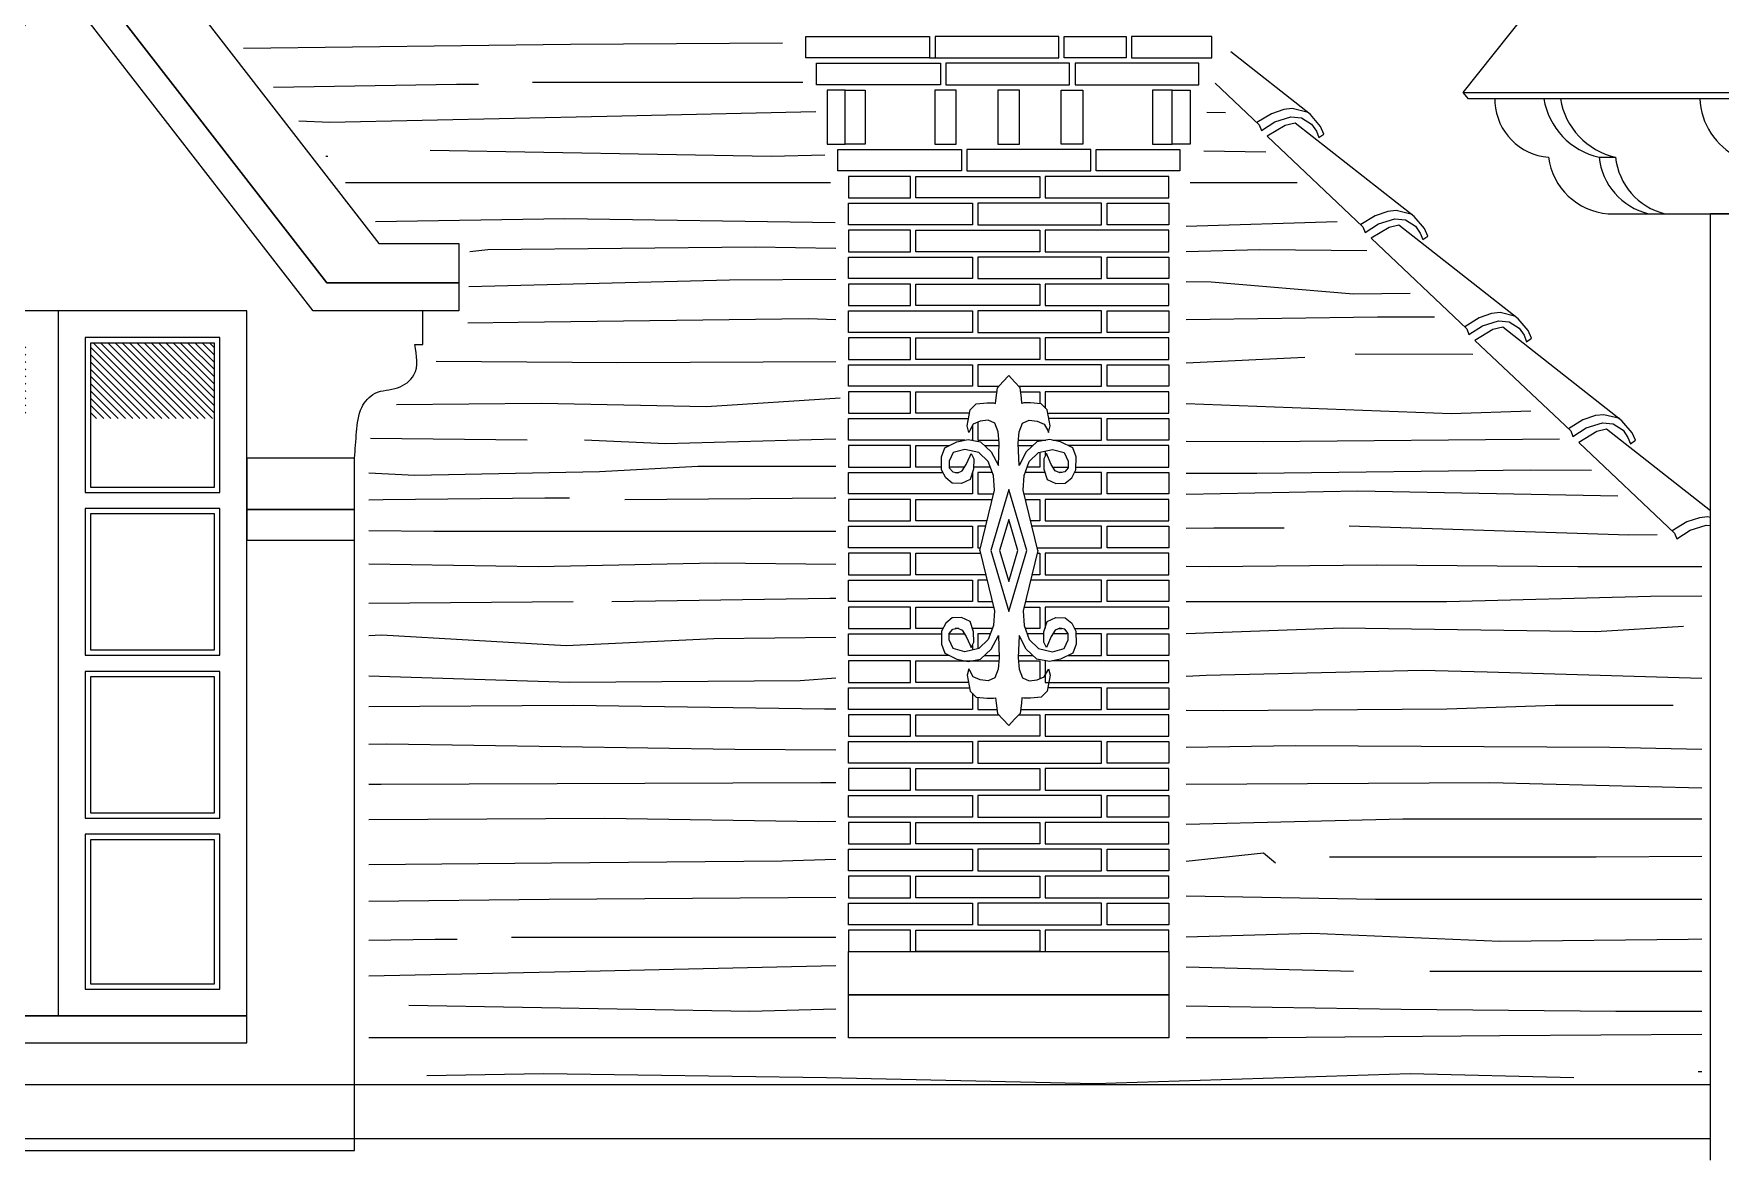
# Model space of a CAD drawing. Header units: millimetres. Extents: x -17502 to -16646, y 1856 to 2034.
# Drawn here: x -17195.459 to -17192.328, y 1873.296 to 1875.379 of the extents above; entities that cross this region are included whole.
import ezdxf

# ---------------------------------------------------------------- set-up
doc = ezdxf.new("R2010")
doc.units = ezdxf.units.MM
doc.layers.get('0').update_dxf_attribs({"lineweight": 9})
doc.layers.add('blocs', color=7, linetype='Continuous')
doc.layers.add('COUPE', color=7, linetype='Continuous', lineweight=9)

msp = doc.modelspace()

# ---------------------------------------------------------------- hatches: boundary and pattern name
at = {"lineweight": 9}
h = msp.add_hatch(dxfattribs=at)
h.set_pattern_fill('ANSI31', color=252, scale=0.003, angle=90, style=0)
h.set_pattern_definition([(135, (2999.822085, 3152.720291), (-0.006735192091, -0.006735192091), [])])
h.paths.add_polyline_path([(-17199.474, 1874.8049), (-17199.704, 1874.8049), (-17199.704, 1874.5374), (-17199.564, 1874.5374), (-17199.564, 1874.6649), (-17199.474, 1874.6649)])
h.paths.add_polyline_path([(-17199.124, 1874.8049), (-17199.354, 1874.8049), (-17199.354, 1874.6649), (-17199.124, 1874.6649)])
h.paths.add_polyline_path([(-17199.564, 1874.4874), (-17199.704, 1874.4874), (-17199.704, 1874.2349), (-17199.564, 1874.2349)])
h.paths.add_polyline_path([(-17199.564, 1874.1849), (-17199.704, 1874.1849), (-17199.704, 1873.9324), (-17199.564, 1873.9324)])
h.paths.add_polyline_path([(-17199.564, 1873.8824), (-17199.704, 1873.8824), (-17199.704, 1873.6149), (-17199.564, 1873.6149)])
h.paths.add_polyline_path([(-17195.1236, 1874.8049), (-17195.3536, 1874.8049), (-17195.3536, 1874.6649), (-17195.1236, 1874.6649)])
h.paths.add_polyline_path([(-17195.4736, 1874.8049), (-17195.7036, 1874.8049), (-17195.7036, 1874.5374), (-17195.5636, 1874.5374), (-17195.5636, 1874.6649), (-17195.4736, 1874.6649)])
h.paths.add_polyline_path([(-17195.5636, 1874.4874), (-17195.7036, 1874.4874), (-17195.7036, 1874.2349), (-17195.5636, 1874.2349)])
h.paths.add_polyline_path([(-17195.5636, 1874.1849), (-17195.7036, 1874.1849), (-17195.7036, 1873.9324), (-17195.5636, 1873.9324)])
h.paths.add_polyline_path([(-17195.5636, 1873.8824), (-17195.7036, 1873.8824), (-17195.7036, 1873.6149), (-17195.5636, 1873.6149)])

# ---------------------------------------------------------------- linework, layer by layer
for p, q in [((-17192.7464, 1875.2588), (-17192.7464, 1875.2513)), ((-17192.5364, 1875.0449), (-17192.3464, 1875.0449)), ((-17190.3564, 1875.0449), (-17192.3464, 1875.0449))]:
    msp.add_line(p, q, dxfattribs=at)
for points in [[(-17196.1573, 1874.99), (-17196.0085, 1874.99), (-17195.4136, 1875.7581), (-17194.8186, 1874.99), (-17194.6698, 1874.99), (-17194.6698, 1874.9166), (-17194.915, 1874.9166), (-17195.4136, 1875.5603), (-17195.9121, 1874.9166), (-17196.1573, 1874.9166)], [(-17196.1573, 1874.9166), (-17195.9121, 1874.9166), (-17195.4136, 1875.5603), (-17194.915, 1874.9166), (-17194.6698, 1874.9166), (-17194.6698, 1874.8649), (-17194.9403, 1874.8649), (-17195.4136, 1875.4758), (-17195.8868, 1874.8649), (-17196.1573, 1874.8649)], [(-17194.0259, 1875.3745), (-17193.7959, 1875.3745), (-17193.7959, 1875.3345), (-17194.0259, 1875.3345)], [(-17193.5559, 1875.3745), (-17193.7859, 1875.3745), (-17193.7859, 1875.3345), (-17193.5559, 1875.3345)], [(-17193.5459, 1875.3745), (-17193.4309, 1875.3745), (-17193.4309, 1875.3345), (-17193.5459, 1875.3345)], [(-17193.2721, 1875.3745), (-17193.4209, 1875.3745), (-17193.4209, 1875.3345), (-17193.2721, 1875.3345)], [(-17194.0059, 1875.3245), (-17193.7759, 1875.3245), (-17193.7759, 1875.2845), (-17194.0059, 1875.2845)], [(-17193.5359, 1875.3245), (-17193.7659, 1875.3245), (-17193.7659, 1875.2845), (-17193.5359, 1875.2845)], [(-17193.2959, 1875.3245), (-17193.5259, 1875.3245), (-17193.5259, 1875.2845), (-17193.2959, 1875.2845)], [(-17193.9859, 1875.2745), (-17193.9859, 1875.1745), (-17193.9527, 1875.1745), (-17193.9527, 1875.2745)], [(-17193.9527, 1875.2745), (-17193.9158, 1875.2745), (-17193.9158, 1875.1745), (-17193.9527, 1875.1745)], [(-17193.7863, 1875.2745), (-17193.7863, 1875.1745), (-17193.7463, 1875.1745), (-17193.7463, 1875.2745)], [(-17193.669, 1875.2745), (-17193.669, 1875.1745), (-17193.629, 1875.1745), (-17193.629, 1875.2745)], [(-17193.5117, 1875.2745), (-17193.5117, 1875.1745), (-17193.5517, 1875.1745), (-17193.5517, 1875.2745)], [(-17193.3453, 1875.2745), (-17193.3822, 1875.2745), (-17193.3822, 1875.1745), (-17193.3453, 1875.1745)], [(-17193.3121, 1875.2745), (-17193.3121, 1875.1745), (-17193.3453, 1875.1745), (-17193.3453, 1875.2745)], [(-17192.8052, 1875.2703), (-17189.8977, 1875.2703), (-17189.9073, 1875.2588), (-17192.7955, 1875.2588)], [(-17193.9665, 1875.1645), (-17193.7365, 1875.1645), (-17193.7365, 1875.1245), (-17193.9665, 1875.1245)], [(-17193.4965, 1875.1645), (-17193.7265, 1875.1645), (-17193.7265, 1875.1245), (-17193.4965, 1875.1245)], [(-17193.4865, 1875.1645), (-17193.3315, 1875.1645), (-17193.3315, 1875.1245), (-17193.4865, 1875.1245)], [(-17193.8315, 1875.1145), (-17193.9465, 1875.1145), (-17193.9465, 1875.0745), (-17193.8315, 1875.0745)], [(-17193.8215, 1875.1145), (-17193.5915, 1875.1145), (-17193.5915, 1875.0745), (-17193.8215, 1875.0745)], [(-17193.3515, 1875.1145), (-17193.5815, 1875.1145), (-17193.5815, 1875.0745), (-17193.3515, 1875.0745)], [(-17193.9465, 1875.0645), (-17193.7165, 1875.0645), (-17193.7165, 1875.0245), (-17193.9465, 1875.0245)], [(-17193.4765, 1875.0645), (-17193.7065, 1875.0645), (-17193.7065, 1875.0245), (-17193.4765, 1875.0245)], [(-17193.4665, 1875.0645), (-17193.3515, 1875.0645), (-17193.3515, 1875.0245), (-17193.4665, 1875.0245)], [(-17193.8315, 1875.0145), (-17193.9465, 1875.0145), (-17193.9465, 1874.9745), (-17193.8315, 1874.9745)], [(-17193.8215, 1875.0145), (-17193.5915, 1875.0145), (-17193.5915, 1874.9745), (-17193.8215, 1874.9745)], [(-17193.3515, 1875.0145), (-17193.5815, 1875.0145), (-17193.5815, 1874.9745), (-17193.3515, 1874.9745)], [(-17193.9465, 1874.9645), (-17193.7165, 1874.9645), (-17193.7165, 1874.9245), (-17193.9465, 1874.9245)], [(-17193.4765, 1874.9645), (-17193.7065, 1874.9645), (-17193.7065, 1874.9245), (-17193.4765, 1874.9245)], [(-17193.4665, 1874.9645), (-17193.3515, 1874.9645), (-17193.3515, 1874.9245), (-17193.4665, 1874.9245)], [(-17193.8315, 1874.9145), (-17193.9465, 1874.9145), (-17193.9465, 1874.8745), (-17193.8315, 1874.8745)], [(-17193.8215, 1874.9145), (-17193.5915, 1874.9145), (-17193.5915, 1874.8745), (-17193.8215, 1874.8745)], [(-17193.3515, 1874.9145), (-17193.5815, 1874.9145), (-17193.5815, 1874.8745), (-17193.3515, 1874.8745)], [(-17195.7636, 1874.8649), (-17195.7636, 1873.5049), (-17195.0636, 1873.5049), (-17195.0636, 1874.8649)], [(-17195.0636, 1874.8649), (-17195.7636, 1874.8649), (-17195.7636, 1873.5549), (-17195.0636, 1873.5549)], [(-17193.9465, 1874.8645), (-17193.7165, 1874.8645), (-17193.7165, 1874.8245), (-17193.9465, 1874.8245)], [(-17193.4765, 1874.8645), (-17193.7065, 1874.8645), (-17193.7065, 1874.8245), (-17193.4765, 1874.8245)], [(-17193.4665, 1874.8645), (-17193.3515, 1874.8645), (-17193.3515, 1874.8245), (-17193.4665, 1874.8245)], [(-17195.1136, 1874.8149), (-17195.3636, 1874.8149), (-17195.3636, 1874.5274), (-17195.1136, 1874.5274)], [(-17195.1236, 1874.8049), (-17195.3536, 1874.8049), (-17195.3536, 1874.5374), (-17195.1236, 1874.5374)], [(-17193.8315, 1874.8145), (-17193.9465, 1874.8145), (-17193.9465, 1874.7745), (-17193.8315, 1874.7745)], [(-17193.8215, 1874.8145), (-17193.5915, 1874.8145), (-17193.5915, 1874.7745), (-17193.8215, 1874.7745)], [(-17193.3515, 1874.8145), (-17193.5815, 1874.8145), (-17193.5815, 1874.7745), (-17193.3515, 1874.7745)], [(-17193.9465, 1874.7645), (-17193.7165, 1874.7645), (-17193.7165, 1874.7245), (-17193.9465, 1874.7245)], [(-17193.4665, 1874.7645), (-17193.3515, 1874.7645), (-17193.3515, 1874.7245), (-17193.4665, 1874.7245)], [(-17193.8315, 1874.7145), (-17193.9465, 1874.7145), (-17193.9465, 1874.6745), (-17193.8315, 1874.6745)], [(-17193.4665, 1874.6645), (-17193.3515, 1874.6645), (-17193.3515, 1874.6245), (-17193.4665, 1874.6245)], [(-17193.8315, 1874.6145), (-17193.9465, 1874.6145), (-17193.9465, 1874.5745), (-17193.8315, 1874.5745)], [(-17194.8636, 1874.591), (-17195.0636, 1874.591), (-17195.0636, 1874.4955), (-17194.8636, 1874.4955)], [(-17193.4665, 1874.5645), (-17193.3515, 1874.5645), (-17193.3515, 1874.5245), (-17193.4665, 1874.5245)], [(-17193.649, 1874.5326), (-17193.6824, 1874.4195), (-17193.649, 1874.3063), (-17193.6156, 1874.4195)], [(-17195.1136, 1874.4974), (-17195.3636, 1874.4974), (-17195.3636, 1874.2249), (-17195.1136, 1874.2249)], [(-17195.1236, 1874.4874), (-17195.3536, 1874.4874), (-17195.3536, 1874.2349), (-17195.1236, 1874.2349)], [(-17194.8636, 1874.4955), (-17195.0636, 1874.4955), (-17195.0636, 1874.4388), (-17194.8636, 1874.4388)], [(-17193.8315, 1874.5145), (-17193.9465, 1874.5145), (-17193.9465, 1874.4745), (-17193.8315, 1874.4745)], [(-17193.3515, 1874.5145), (-17193.5815, 1874.5145), (-17193.5815, 1874.4745), (-17193.3515, 1874.4745)], [(-17193.9465, 1874.4645), (-17193.7165, 1874.4645), (-17193.7165, 1874.4245), (-17193.9465, 1874.4245)], [(-17193.649, 1874.4773), (-17193.6661, 1874.4195), (-17193.649, 1874.3617), (-17193.6319, 1874.4195)], [(-17193.4665, 1874.4645), (-17193.3515, 1874.4645), (-17193.3515, 1874.4245), (-17193.4665, 1874.4245)], [(-17193.8315, 1874.4145), (-17193.9465, 1874.4145), (-17193.9465, 1874.3745), (-17193.8315, 1874.3745)], [(-17193.3515, 1874.4145), (-17193.5815, 1874.4145), (-17193.5815, 1874.3745), (-17193.3515, 1874.3745)], [(-17193.9465, 1874.3645), (-17193.7165, 1874.3645), (-17193.7165, 1874.3245), (-17193.9465, 1874.3245)], [(-17193.4665, 1874.3645), (-17193.3515, 1874.3645), (-17193.3515, 1874.3245), (-17193.4665, 1874.3245)], [(-17193.8315, 1874.3145), (-17193.9465, 1874.3145), (-17193.9465, 1874.2745), (-17193.8315, 1874.2745)], [(-17193.4665, 1874.2645), (-17193.3515, 1874.2645), (-17193.3515, 1874.2245), (-17193.4665, 1874.2245)], [(-17193.8315, 1874.2145), (-17193.9465, 1874.2145), (-17193.9465, 1874.1745), (-17193.8315, 1874.1745)], [(-17195.1136, 1874.1949), (-17195.3636, 1874.1949), (-17195.3636, 1873.9224), (-17195.1136, 1873.9224)], [(-17195.1236, 1874.1849), (-17195.3536, 1874.1849), (-17195.3536, 1873.9324), (-17195.1236, 1873.9324)], [(-17193.4665, 1874.1645), (-17193.3515, 1874.1645), (-17193.3515, 1874.1245), (-17193.4665, 1874.1245)], [(-17193.8315, 1874.1145), (-17193.9465, 1874.1145), (-17193.9465, 1874.0745), (-17193.8315, 1874.0745)], [(-17193.3515, 1874.1145), (-17193.5815, 1874.1145), (-17193.5815, 1874.0745), (-17193.3515, 1874.0745)], [(-17193.9465, 1874.0645), (-17193.7165, 1874.0645), (-17193.7165, 1874.0245), (-17193.9465, 1874.0245)], [(-17193.4765, 1874.0645), (-17193.7065, 1874.0645), (-17193.7065, 1874.0245), (-17193.4765, 1874.0245)], [(-17193.4665, 1874.0645), (-17193.3515, 1874.0645), (-17193.3515, 1874.0245), (-17193.4665, 1874.0245)], [(-17193.8315, 1874.0145), (-17193.9465, 1874.0145), (-17193.9465, 1873.9745), (-17193.8315, 1873.9745)], [(-17193.8215, 1874.0145), (-17193.5915, 1874.0145), (-17193.5915, 1873.9745), (-17193.8215, 1873.9745)], [(-17193.3515, 1874.0145), (-17193.5815, 1874.0145), (-17193.5815, 1873.9745), (-17193.3515, 1873.9745)], [(-17193.9465, 1873.9645), (-17193.7165, 1873.9645), (-17193.7165, 1873.9245), (-17193.9465, 1873.9245)], [(-17193.4765, 1873.9645), (-17193.7065, 1873.9645), (-17193.7065, 1873.9245), (-17193.4765, 1873.9245)], [(-17193.4665, 1873.9645), (-17193.3515, 1873.9645), (-17193.3515, 1873.9245), (-17193.4665, 1873.9245)], [(-17195.1136, 1873.8924), (-17195.3636, 1873.8924), (-17195.3636, 1873.6049), (-17195.1136, 1873.6049)], [(-17193.8315, 1873.9145), (-17193.9465, 1873.9145), (-17193.9465, 1873.8745), (-17193.8315, 1873.8745)], [(-17193.8215, 1873.9145), (-17193.5915, 1873.9145), (-17193.5915, 1873.8745), (-17193.8215, 1873.8745)], [(-17193.3515, 1873.9145), (-17193.5815, 1873.9145), (-17193.5815, 1873.8745), (-17193.3515, 1873.8745)], [(-17195.1236, 1873.8824), (-17195.3536, 1873.8824), (-17195.3536, 1873.6149), (-17195.1236, 1873.6149)], [(-17193.9465, 1873.8645), (-17193.7165, 1873.8645), (-17193.7165, 1873.8245), (-17193.9465, 1873.8245)], [(-17193.4765, 1873.8645), (-17193.7065, 1873.8645), (-17193.7065, 1873.8245), (-17193.4765, 1873.8245)], [(-17193.4665, 1873.8645), (-17193.3515, 1873.8645), (-17193.3515, 1873.8245), (-17193.4665, 1873.8245)], [(-17193.8315, 1873.8145), (-17193.9465, 1873.8145), (-17193.9465, 1873.7745), (-17193.8315, 1873.7745)], [(-17193.8215, 1873.8145), (-17193.5915, 1873.8145), (-17193.5915, 1873.7745), (-17193.8215, 1873.7745)], [(-17193.3515, 1873.8145), (-17193.5815, 1873.8145), (-17193.5815, 1873.7745), (-17193.3515, 1873.7745)], [(-17193.9465, 1873.7645), (-17193.7165, 1873.7645), (-17193.7165, 1873.7245), (-17193.9465, 1873.7245)], [(-17193.4765, 1873.7645), (-17193.7065, 1873.7645), (-17193.7065, 1873.7245), (-17193.4765, 1873.7245)], [(-17193.4665, 1873.7645), (-17193.3515, 1873.7645), (-17193.3515, 1873.7245), (-17193.4665, 1873.7245)], [(-17193.8315, 1873.7145), (-17193.9465, 1873.7145), (-17193.9465, 1873.6745), (-17193.8315, 1873.6745)], [(-17193.8215, 1873.7145), (-17193.5915, 1873.7145), (-17193.5915, 1873.6745), (-17193.8215, 1873.6745)], [(-17193.3515, 1873.7145), (-17193.5815, 1873.7145), (-17193.5815, 1873.6745), (-17193.3515, 1873.6745)], [(-17193.9465, 1873.6745), (-17193.3515, 1873.6745), (-17193.3515, 1873.5945), (-17193.9465, 1873.5945)], [(-17193.9465, 1873.5945), (-17193.3515, 1873.5945), (-17193.3515, 1873.5145), (-17193.9465, 1873.5145)], [(-17195.0636, 1873.5549), (-17195.7636, 1873.5549), (-17195.7636, 1873.5049), (-17195.0636, 1873.5049)]]:
    msp.add_lwpolyline(points, close=True, dxfattribs=at)
for points in [[(-17193.7959, 1875.3345), (-17193.7859, 1875.3345)], [(-17192.5529, 1875.1501), (-17192.5223, 1875.1501)], [(-17192.3464, 1873.2874), (-17192.3464, 1875.0449), (-17190.3564, 1875.0449), (-17190.3564, 1873.2874)], [(-17195.4136, 1874.8649), (-17195.4136, 1873.5549)], [(-17194.7517, 1874.8021), (-17194.7365, 1874.8021), (-17194.7365, 1874.8649)], [(-17193.7028, 1874.4195), (-17193.6756, 1874.5313), (-17193.6776, 1874.5589), (-17193.687, 1874.5849), (-17193.7044, 1874.6015), (-17193.7304, 1874.6073), (-17193.7521, 1874.6015), (-17193.7593, 1874.5856), (-17193.7593, 1874.5733), (-17193.7528, 1874.5654), (-17193.7437, 1874.5635), (-17193.7355, 1874.5674), (-17193.7278, 1874.5791), (-17193.7207, 1874.5955), (-17193.7188, 1874.5995), (-17193.7139, 1874.5898), (-17193.7142, 1874.5706), (-17193.7205, 1874.5516), (-17193.7366, 1874.5439), (-17193.7539, 1874.5448), (-17193.7658, 1874.5544), (-17193.7738, 1874.5691), (-17193.7741, 1874.5935), (-17193.7678, 1874.6102), (-17193.7452, 1874.6215), (-17193.7244, 1874.6258), (-17193.7014, 1874.6212), (-17193.6815, 1874.6028), (-17193.6681, 1874.5772), (-17193.6667, 1874.619), (-17193.6684, 1874.6399), (-17193.6747, 1874.6559), (-17193.687, 1874.6616), (-17193.7019, 1874.6596), (-17193.7148, 1874.6539), (-17193.7213, 1874.6422), (-17193.723, 1874.639), (-17193.7262, 1874.651), (-17193.7204, 1874.6808), (-17193.7092, 1874.6917), (-17193.6891, 1874.6937), (-17193.677, 1874.6937), (-17193.6736, 1874.6929), (-17193.6726, 1874.703), (-17193.67, 1874.722), (-17193.6599, 1874.7327), (-17193.649, 1874.7445)], [(-17193.6303, 1874.7245), (-17193.4765, 1874.7245), (-17193.4765, 1874.7645), (-17193.7065, 1874.7645), (-17193.7065, 1874.7245), (-17193.6677, 1874.7245)], [(-17193.5952, 1874.4195), (-17193.6224, 1874.5313), (-17193.6204, 1874.5589), (-17193.611, 1874.5849), (-17193.5936, 1874.6015), (-17193.5676, 1874.6073), (-17193.5459, 1874.6015), (-17193.5386, 1874.5856), (-17193.5386, 1874.5733), (-17193.5451, 1874.5654), (-17193.5543, 1874.5635), (-17193.5625, 1874.5674), (-17193.5701, 1874.5791), (-17193.5772, 1874.5955), (-17193.5792, 1874.5995), (-17193.584, 1874.5898), (-17193.5838, 1874.5706), (-17193.5775, 1874.5516), (-17193.5613, 1874.5439), (-17193.544, 1874.5448), (-17193.5321, 1874.5544), (-17193.5242, 1874.5691), (-17193.5239, 1874.5935), (-17193.5301, 1874.6102), (-17193.5528, 1874.6215), (-17193.5736, 1874.6258), (-17193.5966, 1874.6212), (-17193.6165, 1874.6028), (-17193.6298, 1874.5772), (-17193.6313, 1874.619), (-17193.6295, 1874.6399), (-17193.6233, 1874.6559), (-17193.611, 1874.6616), (-17193.5961, 1874.6596), (-17193.5832, 1874.6539), (-17193.5766, 1874.6422), (-17193.5749, 1874.639), (-17193.5718, 1874.651), (-17193.5776, 1874.6808), (-17193.5888, 1874.6917), (-17193.6089, 1874.6937), (-17193.6209, 1874.6937), (-17193.6244, 1874.6929), (-17193.6254, 1874.703), (-17193.628, 1874.722), (-17193.638, 1874.7327), (-17193.649, 1874.7445)], [(-17193.7216, 1874.6745), (-17193.8215, 1874.6745), (-17193.8215, 1874.7145), (-17193.6711, 1874.7145)], [(-17193.6269, 1874.7145), (-17193.5915, 1874.7145), (-17193.5915, 1874.692)], [(-17193.5763, 1874.6745), (-17193.3515, 1874.6745), (-17193.3515, 1874.7145), (-17193.5815, 1874.7145), (-17193.5815, 1874.6846)], [(-17193.7308, 1874.6245), (-17193.9465, 1874.6245), (-17193.9465, 1874.6645), (-17193.7236, 1874.6645)], [(-17193.7165, 1874.6508), (-17193.7165, 1874.6245), (-17193.7178, 1874.6245)], [(-17193.7065, 1874.6576), (-17193.7065, 1874.6245), (-17193.6672, 1874.6245)], [(-17193.5672, 1874.6245), (-17193.4765, 1874.6245), (-17193.4765, 1874.6645), (-17193.5744, 1874.6645)], [(-17193.7739, 1874.5745), (-17193.8215, 1874.5745), (-17193.8215, 1874.6145), (-17193.7593, 1874.6145)], [(-17193.6941, 1874.6145), (-17193.6669, 1874.6145)], [(-17193.6311, 1874.6145), (-17193.6039, 1874.6145)], [(-17193.6308, 1874.6245), (-17193.5802, 1874.6245)], [(-17193.5241, 1874.5745), (-17193.3515, 1874.5745), (-17193.3515, 1874.6145), (-17193.5386, 1874.6145)], [(-17193.5915, 1874.602), (-17193.5915, 1874.5745), (-17193.6147, 1874.5745)], [(-17193.5815, 1874.6042), (-17193.5815, 1874.5949)], [(-17193.7165, 1874.5636), (-17193.7165, 1874.5245), (-17193.9465, 1874.5245), (-17193.9465, 1874.5645), (-17193.7713, 1874.5645)], [(-17193.7309, 1874.5745), (-17193.7593, 1874.5745)], [(-17193.7485, 1874.5645), (-17193.7417, 1874.5645)], [(-17193.6833, 1874.5745), (-17193.7142, 1874.5745)], [(-17193.6796, 1874.5645), (-17193.7065, 1874.5645), (-17193.7065, 1874.5245), (-17193.6773, 1874.5245)], [(-17193.6207, 1874.5245), (-17193.4765, 1874.5245), (-17193.4765, 1874.5645), (-17193.5267, 1874.5645)], [(-17193.5818, 1874.5645), (-17193.6183, 1874.5645)], [(-17193.5671, 1874.5745), (-17193.5386, 1874.5745)], [(-17193.5495, 1874.5645), (-17193.5563, 1874.5645)], [(-17193.6894, 1874.4745), (-17193.8215, 1874.4745), (-17193.8215, 1874.5145), (-17193.6797, 1874.5145)], [(-17193.6183, 1874.5145), (-17193.5915, 1874.5145), (-17193.5915, 1874.4745), (-17193.6085, 1874.4745)], [(-17193.6919, 1874.4645), (-17193.7065, 1874.4645), (-17193.7065, 1874.4245), (-17193.7016, 1874.4245)], [(-17193.5964, 1874.4245), (-17193.4765, 1874.4245), (-17193.4765, 1874.4645), (-17193.6061, 1874.4645)], [(-17195.9636, 1874.4388), (-17195.9636, 1873.3049), (-17194.8636, 1873.3049), (-17194.8636, 1874.4388)], [(-17193.6919, 1874.3745), (-17193.8215, 1874.3745), (-17193.8215, 1874.4145), (-17193.7016, 1874.4145)], [(-17193.7028, 1874.4195), (-17193.6756, 1874.3077), (-17193.6776, 1874.2801), (-17193.687, 1874.254), (-17193.7044, 1874.2374), (-17193.7304, 1874.2316), (-17193.7521, 1874.2374), (-17193.7593, 1874.2533), (-17193.7593, 1874.2656), (-17193.7528, 1874.2736), (-17193.7437, 1874.2755), (-17193.7355, 1874.2715), (-17193.7278, 1874.2599), (-17193.7207, 1874.2434), (-17193.7188, 1874.2395), (-17193.7139, 1874.2491), (-17193.7142, 1874.2684), (-17193.7205, 1874.2874), (-17193.7366, 1874.295), (-17193.7539, 1874.2942), (-17193.7658, 1874.2845), (-17193.7738, 1874.2698), (-17193.7741, 1874.2454), (-17193.7678, 1874.2287), (-17193.7452, 1874.2174), (-17193.7244, 1874.2132), (-17193.7014, 1874.2177), (-17193.6815, 1874.2362), (-17193.6681, 1874.2617), (-17193.6667, 1874.2199), (-17193.6684, 1874.199), (-17193.6747, 1874.183), (-17193.687, 1874.1773), (-17193.7019, 1874.1793), (-17193.7148, 1874.185), (-17193.7213, 1874.1967), (-17193.723, 1874.1999), (-17193.7262, 1874.1879), (-17193.7204, 1874.1581), (-17193.7092, 1874.1472), (-17193.6891, 1874.1452), (-17193.677, 1874.1452), (-17193.6736, 1874.1461), (-17193.6726, 1874.1359), (-17193.67, 1874.1169), (-17193.6599, 1874.1063), (-17193.649, 1874.0945)], [(-17193.5952, 1874.4195), (-17193.6224, 1874.3077), (-17193.6204, 1874.2801), (-17193.611, 1874.254), (-17193.5936, 1874.2374), (-17193.5676, 1874.2316), (-17193.5459, 1874.2374), (-17193.5386, 1874.2533), (-17193.5386, 1874.2656), (-17193.5451, 1874.2736), (-17193.5543, 1874.2755), (-17193.5625, 1874.2715), (-17193.5701, 1874.2599), (-17193.5772, 1874.2434), (-17193.5792, 1874.2395), (-17193.584, 1874.2491), (-17193.5838, 1874.2684), (-17193.5775, 1874.2874), (-17193.5613, 1874.295), (-17193.544, 1874.2942), (-17193.5321, 1874.2845), (-17193.5242, 1874.2698), (-17193.5239, 1874.2454), (-17193.5301, 1874.2287), (-17193.5528, 1874.2174), (-17193.5736, 1874.2132), (-17193.5966, 1874.2177), (-17193.6165, 1874.2362), (-17193.6298, 1874.2617), (-17193.6313, 1874.2199), (-17193.6295, 1874.199), (-17193.6233, 1874.183), (-17193.611, 1874.1773), (-17193.5961, 1874.1793), (-17193.5832, 1874.185), (-17193.5766, 1874.1967), (-17193.5749, 1874.1999), (-17193.5718, 1874.1879), (-17193.5776, 1874.1581), (-17193.5888, 1874.1472), (-17193.6089, 1874.1452), (-17193.6209, 1874.1452), (-17193.6244, 1874.1461), (-17193.6254, 1874.1359), (-17193.628, 1874.1169), (-17193.638, 1874.1063), (-17193.649, 1874.0945)], [(-17193.5964, 1874.4145), (-17193.5915, 1874.4145), (-17193.5915, 1874.3745), (-17193.6061, 1874.3745)], [(-17193.6894, 1874.3645), (-17193.7065, 1874.3645), (-17193.7065, 1874.3245), (-17193.6797, 1874.3245)], [(-17193.6183, 1874.3245), (-17193.4765, 1874.3245), (-17193.4765, 1874.3645), (-17193.6085, 1874.3645)], [(-17193.7713, 1874.2745), (-17193.8215, 1874.2745), (-17193.8215, 1874.3145), (-17193.6773, 1874.3145)], [(-17193.6207, 1874.3145), (-17193.5915, 1874.3145), (-17193.5915, 1874.2745), (-17193.6183, 1874.2745)], [(-17193.5267, 1874.2745), (-17193.3515, 1874.2745), (-17193.3515, 1874.3145), (-17193.5815, 1874.3145), (-17193.5815, 1874.2753)], [(-17193.7417, 1874.2745), (-17193.7485, 1874.2745)], [(-17193.6796, 1874.2745), (-17193.7162, 1874.2745)], [(-17193.5563, 1874.2745), (-17193.5495, 1874.2745)], [(-17193.7593, 1874.2245), (-17193.9465, 1874.2245), (-17193.9465, 1874.2645), (-17193.7739, 1874.2645)], [(-17193.7593, 1874.2645), (-17193.7309, 1874.2645)], [(-17193.7165, 1874.244), (-17193.7165, 1874.2347)], [(-17193.6833, 1874.2645), (-17193.7065, 1874.2645), (-17193.7065, 1874.237)], [(-17193.5838, 1874.2645), (-17193.6147, 1874.2645)], [(-17193.5386, 1874.2645), (-17193.5671, 1874.2645)], [(-17193.5386, 1874.2245), (-17193.4765, 1874.2245), (-17193.4765, 1874.2645), (-17193.5241, 1874.2645)], [(-17193.7236, 1874.1745), (-17193.8215, 1874.1745), (-17193.8215, 1874.2145), (-17193.6672, 1874.2145)], [(-17193.6941, 1874.2245), (-17193.6669, 1874.2245)], [(-17193.6311, 1874.2245), (-17193.6039, 1874.2245)], [(-17193.6308, 1874.2145), (-17193.5915, 1874.2145), (-17193.5915, 1874.1814)], [(-17193.5802, 1874.2145), (-17193.5815, 1874.2145), (-17193.5815, 1874.1745), (-17193.3515, 1874.1745), (-17193.3515, 1874.2145), (-17193.5672, 1874.2145)], [(-17193.7165, 1874.1543), (-17193.7165, 1874.1245), (-17193.9465, 1874.1245), (-17193.9465, 1874.1645), (-17193.7216, 1874.1645)], [(-17193.7065, 1874.1469), (-17193.7065, 1874.1245), (-17193.6711, 1874.1245)], [(-17193.6269, 1874.1245), (-17193.4765, 1874.1245), (-17193.4765, 1874.1645), (-17193.5763, 1874.1645)], [(-17193.6303, 1874.1145), (-17193.5915, 1874.1145), (-17193.5915, 1874.0745), (-17193.8215, 1874.0745), (-17193.8215, 1874.1145), (-17193.6677, 1874.1145)], [(-17201.9793, 1873.4274), (-17192.3464, 1873.4274)], [(-17201.9793, 1873.3274), (-17192.3464, 1873.3274)]]:
    msp.add_lwpolyline(points, dxfattribs=at)
for centre, radius, start, end in [((-17192.6382, 1875.2581), 0.1084, 183.584, 265.3983), ((-17192.5233, 1875.2808), 0.1341, 189.4515, 257.2072), ((-17192.4926, 1875.2808), 0.1341, 189.4515, 257.2072), ((-17192.2373, 1875.2654), 0.129, 182.936, 243.3983), ((-17192.5264, 1875.166), 0.1216, 187.5464, 265.2975), ((-17192.4324, 1875.1628), 0.1212, 186.0311, 256.1119), ((-17192.4018, 1875.1628), 0.1212, 186.0311, 256.1119)]:
    msp.add_arc(centre, radius, start, end, dxfattribs=at)
msp.add_spline([(-17194.8636, 1874.591), (-17194.8598, 1874.6399), (-17194.8501, 1874.6854), (-17194.8255, 1874.7117), (-17194.7836, 1874.7218), (-17194.7533, 1874.7456), (-17194.7517, 1874.8021)], degree=3, dxfattribs=at)
at = {"layer": 'blocs', "lineweight": 9}
for points in [[(-17195.0696, 1875.3529), (-17194.4626, 1875.3602), (-17194.0689, 1875.3628)], [(-17195.0143, 1875.28), (-17194.6744, 1875.2858), (-17194.6335, 1875.2858)], [(-17194.5329, 1875.2895), (-17194.0315, 1875.2895)], [(-17194.9668, 1875.2175), (-17194.9093, 1875.215), (-17194.3954, 1875.2262), (-17194.0073, 1875.235)], [(-17193.2812, 1875.234), (-17193.2464, 1875.2331)], [(-17194.9169, 1875.1517), (-17194.9134, 1875.1517)], [(-17194.7234, 1875.1629), (-17194.0903, 1875.1517), (-17193.9902, 1875.1545)], [(-17193.2865, 1875.1621), (-17193.1719, 1875.1602)], [(-17194.8801, 1875.1032), (-17194.6261, 1875.1032), (-17193.98, 1875.1032)], [(-17193.3122, 1875.1032), (-17193.129, 1875.1032), (-17193.1137, 1875.1033)], [(-17194.8248, 1875.0304), (-17194.4733, 1875.0363), (-17193.9712, 1875.0291)], [(-17193.3195, 1875.0218), (-17193.0394, 1875.0307)], [(-17194.6497, 1874.9747), (-17194.6163, 1874.9784), (-17194.1198, 1874.9833), (-17193.9698, 1874.9809)], [(-17193.3195, 1874.9752), (-17193.1826, 1874.9784), (-17192.9844, 1874.9769)], [(-17194.6513, 1874.91), (-17194.1675, 1874.9221), (-17193.9698, 1874.9238)], [(-17193.3195, 1874.9194), (-17193.2733, 1874.9188), (-17193.0092, 1874.896), (-17192.9035, 1874.8977)], [(-17194.653, 1874.8426), (-17194.5597, 1874.8437), (-17194.0212, 1874.8502), (-17193.9698, 1874.8488)], [(-17193.3195, 1874.8487), (-17192.9645, 1874.8535), (-17192.8583, 1874.8535)], [(-17194.7118, 1874.7715), (-17194.3751, 1874.7687), (-17193.9698, 1874.7709)], [(-17193.3195, 1874.768), (-17193.0991, 1874.7785)], [(-17193.0059, 1874.785), (-17192.7872, 1874.784)], [(-17194.7857, 1874.691), (-17194.5169, 1874.6935), (-17194.2101, 1874.687), (-17193.9621, 1874.7033)], [(-17193.3195, 1874.6923), (-17192.8275, 1874.674), (-17192.6795, 1874.6787)], [(-17194.834, 1874.6281), (-17194.543, 1874.6249)], [(-17194.4364, 1874.6249), (-17194.2863, 1874.6184), (-17193.9698, 1874.6269)], [(-17193.3195, 1874.6229), (-17193.1767, 1874.6217), (-17192.6265, 1874.6269)], [(-17194.8372, 1874.5636), (-17194.7515, 1874.5596), (-17194.4088, 1874.5661), (-17194.2261, 1874.5759), (-17193.9698, 1874.5759)], [(-17193.3195, 1874.5629), (-17193.1883, 1874.5629), (-17192.68, 1874.5695), (-17192.5673, 1874.5689)], [(-17193.3195, 1874.5239), (-17193.0009, 1874.5303), (-17192.5182, 1874.5209)], [(-17194.8372, 1874.5134), (-17194.8107, 1874.514), (-17194.5105, 1874.5172), (-17194.4648, 1874.5172)], [(-17194.3617, 1874.514), (-17193.9734, 1874.5173), (-17193.9698, 1874.5173)], [(-17194.8372, 1874.4566), (-17194.7162, 1874.4552), (-17194.292, 1874.4552), (-17193.9698, 1874.4552)], [(-17193.3195, 1874.4608), (-17193.2682, 1874.4618), (-17193.1376, 1874.4618)], [(-17193.0169, 1874.4651), (-17192.498, 1874.4487), (-17192.4453, 1874.4495)], [(-17194.8372, 1874.3948), (-17194.5229, 1874.3899), (-17194.1933, 1874.3964), (-17193.9698, 1874.3942)], [(-17193.3195, 1874.3902), (-17193.2763, 1874.3899), (-17192.9663, 1874.3932), (-17192.5923, 1874.3899), (-17192.3622, 1874.3899)], [(-17194.3858, 1874.3247), (-17193.9811, 1874.3312), (-17193.9698, 1874.331)], [(-17193.3195, 1874.3247), (-17193.1522, 1874.3247), (-17192.8357, 1874.3247), (-17192.4578, 1874.3347), (-17192.3622, 1874.3354)], [(-17194.8372, 1874.3219), (-17194.4576, 1874.3247)], [(-17193.3195, 1874.2651), (-17193.0292, 1874.2759), (-17192.5593, 1874.2693), (-17192.3961, 1874.2791)], [(-17194.8372, 1874.2619), (-17194.8134, 1874.2628), (-17194.4707, 1874.2432), (-17194.1966, 1874.2562), (-17193.9698, 1874.2587)], [(-17194.8372, 1874.1866), (-17194.464, 1874.1747), (-17194.0365, 1874.178), (-17193.9698, 1874.183)], [(-17193.3195, 1874.1862), (-17193.2827, 1874.1878), (-17192.8813, 1874.1975), (-17192.7605, 1874.1943), (-17192.3622, 1874.1826)], [(-17194.8372, 1874.13), (-17194.4575, 1874.1323), (-17193.9908, 1874.1257), (-17193.9698, 1874.1256)], [(-17193.3195, 1874.1228), (-17193.25, 1874.1225), (-17192.8356, 1874.1257), (-17192.6342, 1874.1323), (-17192.4156, 1874.1323)], [(-17194.8372, 1874.0599), (-17194.8035, 1874.0605), (-17194.1574, 1874.0507), (-17193.9698, 1874.0495)], [(-17193.3195, 1874.0542), (-17193.1173, 1874.0572), (-17192.5332, 1874.054), (-17192.3622, 1874.0503)], [(-17194.8372, 1873.9855), (-17194.8139, 1873.9854), (-17193.998, 1873.9886), (-17193.9698, 1873.9885)], [(-17193.3195, 1873.9858), (-17192.7556, 1873.9886), (-17192.3622, 1873.9787)], [(-17194.8372, 1873.9196), (-17194.399, 1873.9223), (-17194.002, 1873.9164), (-17193.9698, 1873.9169)], [(-17193.3195, 1873.911), (-17192.9176, 1873.9212), (-17192.5676, 1873.9212), (-17192.3622, 1873.9212)], [(-17194.8372, 1873.8363), (-17194.4981, 1873.8393), (-17194.0698, 1873.843), (-17193.9698, 1873.8459)], [(-17193.3195, 1873.8425), (-17193.176, 1873.8579), (-17193.1537, 1873.8393)], [(-17193.0537, 1873.8505), (-17192.5584, 1873.8505), (-17192.3622, 1873.8516)], [(-17194.8372, 1873.7681), (-17194.502, 1873.7722), (-17193.9698, 1873.7757)], [(-17193.3195, 1873.778), (-17192.9683, 1873.7722), (-17192.5438, 1873.7722), (-17192.3622, 1873.7722)], [(-17193.3195, 1873.7021), (-17193.0864, 1873.7089), (-17192.7375, 1873.694), (-17192.3874, 1873.6977), (-17192.3622, 1873.6984)], [(-17194.8372, 1873.6957), (-17194.7139, 1873.6978), (-17194.6729, 1873.6978)], [(-17194.5724, 1873.7015), (-17193.9698, 1873.7015)], [(-17194.8372, 1873.6294), (-17194.4348, 1873.6381), (-17193.9698, 1873.6488)], [(-17193.3195, 1873.646), (-17193.0089, 1873.6381)], [(-17192.8674, 1873.6381), (-17192.3647, 1873.6381), (-17192.3622, 1873.6381)], [(-17194.7629, 1873.5748), (-17194.1298, 1873.5637), (-17193.9698, 1873.5681)], [(-17193.3195, 1873.574), (-17192.9202, 1873.5674), (-17192.5217, 1873.5637), (-17192.3622, 1873.5637)], [(-17193.3195, 1873.5152), (-17193.1685, 1873.5152), (-17192.7375, 1873.5189), (-17192.3622, 1873.521)], [(-17194.8372, 1873.5152), (-17194.6656, 1873.5152), (-17193.9698, 1873.5152)], [(-17194.7292, 1873.4446), (-17194.5127, 1873.4482), (-17193.9876, 1873.4408), (-17193.4886, 1873.4296), (-17192.9039, 1873.4482), (-17192.5996, 1873.4408)], [(-17192.3687, 1873.4519), (-17192.3622, 1873.4521)]]:
    msp.add_lwpolyline(points, dxfattribs=at)
at = {"layer": 'COUPE', "color": 7, "linetype": 'Continuous', "lineweight": 9}
for p, q in [((-17193.089, 1875.2293), (-17193.2367, 1875.3455)), ((-17193.2659, 1875.2879), (-17193.184, 1875.2105)), ((-17193.138, 1875.239), (-17193.1613, 1875.2309)), ((-17193.1225, 1875.2406), (-17193.138, 1875.239)), ((-17193.093, 1875.2333), (-17193.1225, 1875.2406)), ((-17193.1613, 1875.2309), (-17193.1881, 1875.2144)), ((-17193.184, 1875.2105), (-17193.18, 1875.1998)), ((-17193.18, 1875.1998), (-17193.1552, 1875.2159)), ((-17193.1357, 1875.2091), (-17193.1692, 1875.1891)), ((-17193.1552, 1875.2159), (-17193.1251, 1875.2253)), ((-17193.1173, 1875.2136), (-17193.1357, 1875.2091)), ((-17193.1251, 1875.2253), (-17193.1054, 1875.2234)), ((-17192.8962, 1875.0397), (-17193.1173, 1875.2136)), ((-17193.1054, 1875.2234), (-17193.0868, 1875.2116)), ((-17193.07, 1875.2071), (-17193.089, 1875.2293)), ((-17193.0868, 1875.2116), (-17193.0779, 1875.1985)), ((-17193.1692, 1875.1891), (-17192.9913, 1875.0208)), ((-17193.0779, 1875.1985), (-17193.0732, 1875.1866)), ((-17193.0732, 1875.1866), (-17193.0639, 1875.1931)), ((-17193.0639, 1875.1931), (-17193.07, 1875.2071)), ((-17192.9297, 1875.051), (-17192.9452, 1875.0493)), ((-17192.9003, 1875.0437), (-17192.9297, 1875.051)), ((-17192.9685, 1875.0413), (-17192.9953, 1875.0248)), ((-17192.9913, 1875.0208), (-17192.9873, 1875.0102)), ((-17192.9873, 1875.0102), (-17192.9624, 1875.0263)), ((-17192.9429, 1875.0195), (-17192.9764, 1874.9995)), ((-17192.9452, 1875.0493), (-17192.9685, 1875.0413)), ((-17192.9624, 1875.0263), (-17192.9324, 1875.0356)), ((-17192.9245, 1875.0239), (-17192.9429, 1875.0195)), ((-17192.9324, 1875.0356), (-17192.9126, 1875.0338)), ((-17192.7034, 1874.8501), (-17192.9245, 1875.0239)), ((-17192.9126, 1875.0338), (-17192.894, 1875.022)), ((-17192.8772, 1875.0175), (-17192.8962, 1875.0397)), ((-17192.894, 1875.022), (-17192.8851, 1875.0089)), ((-17192.9764, 1874.9995), (-17192.7985, 1874.8312)), ((-17192.8851, 1875.0089), (-17192.8804, 1874.997)), ((-17192.8804, 1874.997), (-17192.8711, 1875.0035)), ((-17192.8711, 1875.0035), (-17192.8772, 1875.0175)), ((-17192.7757, 1874.8517), (-17192.8025, 1874.8352)), ((-17192.7945, 1874.8206), (-17192.7696, 1874.8367)), ((-17192.7524, 1874.8597), (-17192.7757, 1874.8517)), ((-17192.7696, 1874.8367), (-17192.7396, 1874.846)), ((-17192.7369, 1874.8614), (-17192.7524, 1874.8597)), ((-17192.7317, 1874.8343), (-17192.7501, 1874.8299)), ((-17192.7396, 1874.846), (-17192.7198, 1874.8442)), ((-17192.7075, 1874.8541), (-17192.7369, 1874.8614)), ((-17192.5107, 1874.6605), (-17192.7317, 1874.8343)), ((-17192.7198, 1874.8442), (-17192.7012, 1874.8324)), ((-17192.6844, 1874.8279), (-17192.7034, 1874.8501)), ((-17192.7012, 1874.8324), (-17192.6923, 1874.8193)), ((-17192.7985, 1874.8312), (-17192.7945, 1874.8206)), ((-17192.7501, 1874.8299), (-17192.7836, 1874.8099)), ((-17192.7836, 1874.8099), (-17192.6057, 1874.6416)), ((-17192.6923, 1874.8193), (-17192.6876, 1874.8074)), ((-17192.6876, 1874.8074), (-17192.6784, 1874.8139)), ((-17192.6784, 1874.8139), (-17192.6844, 1874.8279)), ((-17192.5829, 1874.6621), (-17192.6097, 1874.6456)), ((-17192.6017, 1874.631), (-17192.5768, 1874.6471)), ((-17192.5596, 1874.6701), (-17192.5829, 1874.6621)), ((-17192.5768, 1874.6471), (-17192.5468, 1874.6564)), ((-17192.5441, 1874.6718), (-17192.5596, 1874.6701)), ((-17192.5389, 1874.6447), (-17192.5573, 1874.6403)), ((-17192.5468, 1874.6564), (-17192.5271, 1874.6546)), ((-17192.5147, 1874.6645), (-17192.5441, 1874.6718)), ((-17192.3464, 1874.4933), (-17192.5389, 1874.6447)), ((-17192.5271, 1874.6546), (-17192.5085, 1874.6428)), ((-17192.4916, 1874.6383), (-17192.5107, 1874.6605)), ((-17192.6057, 1874.6416), (-17192.6017, 1874.631)), ((-17192.5573, 1874.6403), (-17192.5908, 1874.6203)), ((-17192.5908, 1874.6203), (-17192.4129, 1874.452)), ((-17192.5085, 1874.6428), (-17192.4995, 1874.6297)), ((-17192.4995, 1874.6297), (-17192.4949, 1874.6177)), ((-17192.4949, 1874.6177), (-17192.4856, 1874.6243)), ((-17192.4856, 1874.6243), (-17192.4916, 1874.6383)), ((-17192.3902, 1874.4725), (-17192.417, 1874.456)), ((-17192.4089, 1874.4414), (-17192.384, 1874.4575)), ((-17192.3668, 1874.4805), (-17192.3902, 1874.4725)), ((-17192.384, 1874.4575), (-17192.354, 1874.4668)), ((-17192.3514, 1874.4822), (-17192.3668, 1874.4805)), ((-17192.354, 1874.4668), (-17192.3464, 1874.4661)), ((-17192.3464, 1874.4809), (-17192.3514, 1874.4822)), ((-17192.4129, 1874.452), (-17192.4089, 1874.4414))]:
    msp.add_line(p, q, dxfattribs=at)
at = {"layer": 'COUPE', "color": 7, "lineweight": 9}
msp.add_lwpolyline([(-17192.8052, 1875.2703), (-17192.1731, 1876.0655), (-17191.3876, 1878.4099)], dxfattribs=at)

doc.saveas('drawing.dxf')
